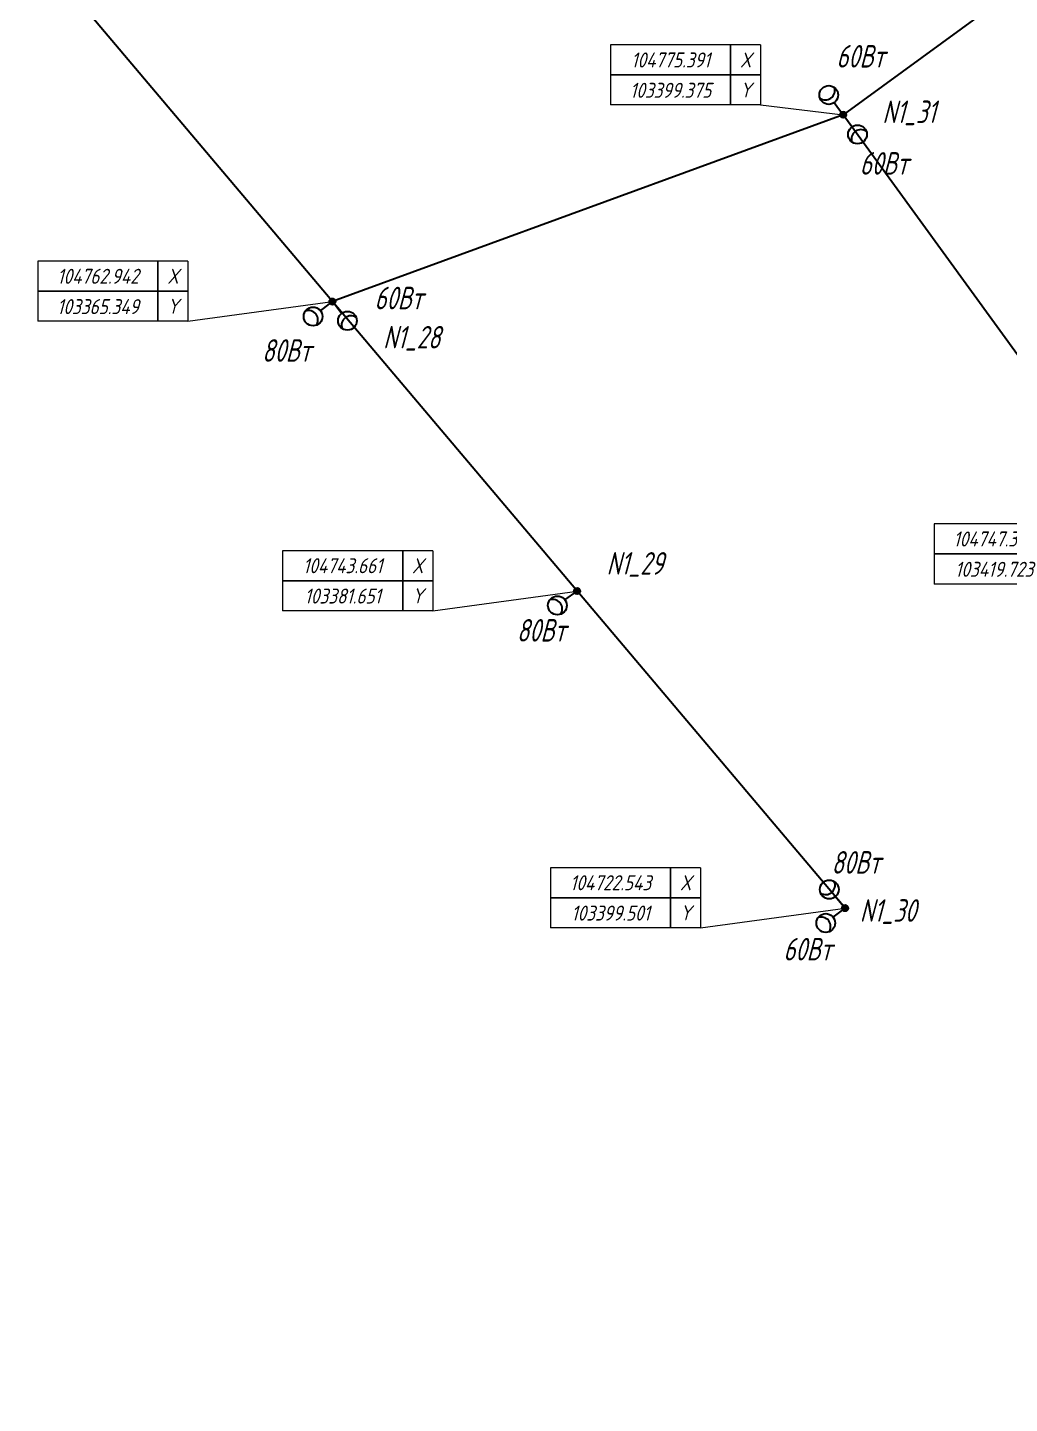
# Model space of a CAD drawing. Header units: millimetres. Extents: x -5263 to 103757798, y 0 to 105184226.
# Drawn here: x 103345039 to 103410457, y 104689544 to 104781197 of the extents above; entities that cross this region are included whole.
import ezdxf
from ezdxf import colors
from ezdxf.entities.mleader import LeaderData, LeaderLine
from ezdxf.enums import TextEntityAlignment as Align
from ezdxf.math import Vec2, Vec3

# ---------------------------------------------------------------- set-up
doc = ezdxf.new("R2010")
doc.units = ezdxf.units.MM
doc.set_wipeout_variables(frame=1)
for name, color, linetype, lineweight in [('ЭО_Пл_Опора', 10, 'Continuous', 35), ('ЭО_Пл_Опора_Светильники', 10, 'Continuous', 35), ('ЭО_Пл_Распред_Сеть', 10, 'Continuous', 35), ('ЭО_Пл_Светильники', 10, 'Continuous', 25), ('ЭО_Пл_Светильники_Текст', 10, 'Continuous', 20), ('ЭО_Пл_Сеть_Освещения_Текст', 10, 'Continuous', 20), ('ЭС_Координата', 7, 'Continuous', 25)]:
    doc.layers.add(name, color=color, linetype=linetype, lineweight=lineweight)
doc.layers.get('0').off()
doc.styles.add('ПБГС', font='simplex.shx', dxfattribs={"width": 0.8, "oblique": 15})

# ---------------------------------------------------------------- blocks, each defined once
blk = doc.blocks.new('_None')
blk = doc.blocks.new('промежуточная')
h = blk.add_hatch(color=255)
edge = h.paths.add_edge_path()
edge.add_arc((0, 0), 0.833, 0, 360)
at = {"lineweight": 30}
blk.add_circle((0, 0), 0.833, dxfattribs=at)
blk = doc.blocks.new('*U29')
at = {"layer": 'ЭО_Пл_Светильники'}
blk.add_line((0, 2), (0, 0), dxfattribs=at)
at = {"layer": 'ЭО_Пл_Светильники', "linetype": 'ByBlock', "xscale": 250, "yscale": 250, "zscale": 250}
blk.add_blockref('промежуточная', (0, 0), dxfattribs=at)
at = {"style": 'ПБГС', "oblique": 15, "width": 0.7, "flags": 1}
blk.add_attdef('NAME', (0, -6), '', height=3.5, dxfattribs=at)
at = {"layer": 'ЭО_Пл_Светильники_Текст', "style": 'ПБГС', "oblique": 15, "width": 0.7}
blk.add_attdef('N_PYLON', (2613, -558), '', height=1500, dxfattribs=at)
at = {"layer": 'ЭО_Пл_Светильники_Текст', "style": 'ПБГС', "oblique": 15, "width": 0.7, "flags": 1}
for tag, p in [('TYPE', (0, 0)), ('MANUFACTURER', (0, -12)), ('SPECIFICATION_SECTION', (0, -18)), ('POWER', (0, -24)), ('GROUP', (0, -30))]:
    blk.add_attdef(tag, p, '', height=3.5, dxfattribs=at)
blk = doc.blocks.new('*U28')
at = {"layer": 'ЭО_Пл_Светильники'}
blk.add_line((0, 2), (0, 0), dxfattribs=at)
at = {"layer": 'ЭО_Пл_Светильники', "linetype": 'ByBlock', "xscale": 250, "yscale": 250, "zscale": 250, "rotation": 327.8617018840168}
blk.add_blockref('промежуточная', (0, 0), dxfattribs=at)
at = {"style": 'ПБГС', "oblique": 15, "width": 0.7, "flags": 1}
blk.add_attdef('NAME', (0, -6), '', height=3.5, dxfattribs=at)
at = {"layer": 'ЭО_Пл_Светильники_Текст', "style": 'ПБГС', "oblique": 15, "width": 0.7, "flags": 1}
for tag, p in [('TYPE', (0, 0)), ('MANUFACTURER', (0, -12)), ('SPECIFICATION_SECTION', (0, -18)), ('POWER', (0, -24)), ('GROUP', (0, -30))]:
    blk.add_attdef(tag, p, '', height=3.5, dxfattribs=at)
at = {"layer": 'ЭО_Пл_Светильники_Текст', "style": 'ПБГС', "oblique": 15, "width": 0.7}
blk.add_attdef('N_PYLON', (3382, -3125), '', height=1500, dxfattribs=at)
blk = doc.blocks.new('*U88')
at = {"layer": 'ЭО_Пл_Светильники'}
blk.add_line((0, 2), (0, 0), dxfattribs=at)
at = {"layer": 'ЭО_Пл_Светильники', "linetype": 'ByBlock', "xscale": 250, "yscale": 250, "zscale": 250}
blk.add_blockref('промежуточная', (0, 0), dxfattribs=at)
at = {"style": 'ПБГС', "oblique": 15, "width": 0.7, "flags": 1}
blk.add_attdef('NAME', (0, -6), '', height=3.5, dxfattribs=at)
at = {"layer": 'ЭО_Пл_Светильники_Текст', "style": 'ПБГС', "oblique": 15, "width": 0.7, "flags": 1}
for tag, p in [('TYPE', (0, 0)), ('MANUFACTURER', (0, -12)), ('SPECIFICATION_SECTION', (0, -18)), ('POWER', (0, -24)), ('GROUP', (0, -30))]:
    blk.add_attdef(tag, p, '', height=3.5, dxfattribs=at)
at = {"layer": 'ЭО_Пл_Светильники_Текст', "style": 'ПБГС', "oblique": 15, "width": 0.7}
blk.add_attdef('N_PYLON', (981, -908), '', height=1500, dxfattribs=at)
blk = doc.blocks.new('*U27')
at = {"layer": 'ЭО_Пл_Светильники'}
blk.add_line((0, 2), (0, 0), dxfattribs=at)
at = {"layer": 'ЭО_Пл_Светильники', "linetype": 'ByBlock', "xscale": 250, "yscale": 250, "zscale": 250}
blk.add_blockref('промежуточная', (0, 0), dxfattribs=at)
at = {"style": 'ПБГС', "oblique": 15, "width": 0.7, "flags": 1}
blk.add_attdef('NAME', (0, -6), '', height=3.5, dxfattribs=at)
at = {"layer": 'ЭО_Пл_Светильники_Текст', "style": 'ПБГС', "oblique": 15, "width": 0.7}
blk.add_attdef('N_PYLON', (1964, 1095), '', height=1500, dxfattribs=at)
at = {"layer": 'ЭО_Пл_Светильники_Текст', "style": 'ПБГС', "oblique": 15, "width": 0.7, "flags": 1}
for tag, p in [('TYPE', (0, 0)), ('MANUFACTURER', (0, -12)), ('SPECIFICATION_SECTION', (0, -18)), ('POWER', (0, -24)), ('GROUP', (0, -30))]:
    blk.add_attdef(tag, p, '', height=3.5, dxfattribs=at)
blk = doc.blocks.new('*U211')
at = {"layer": 'ЭО_Пл_Опора_Светильники'}
h = blk.add_hatch(color=256, dxfattribs=at)
h.dxf.hatch_style = 1
h.paths.add_polyline_path([(-161, -117, 1), (161, 117, 1)])
blk.add_line((589, -808), (0, 0), dxfattribs=at)
for centre, radius in [((0, 0), 199), ((957, -1313), 625)]:
    blk.add_circle(centre, radius, dxfattribs=at)
blk.add_arc((1178, -1616), 625, 53.54546, 198.63025, dxfattribs=at)
at = {"style": 'ПБГС', "oblique": 15, "width": 0.7, "flags": 1}
for tag, p, height in [('TYPE', (-1704, -2539), 525000), ('NAME', (0, -3506), 875), ('MANUFACTURER', (0, -5006), 875), ('SPECIFICATION_SECTION', (0, -6506), 875), ('GROUP', (0, -9506), 875)]:
    blk.add_attdef(tag, p, '', height=height, dxfattribs=at)
at = {"layer": 'ЭО_Пл_Светильники_Текст', "style": 'ПБГС', "oblique": 15, "width": 0.7}
blk.add_attdef('POWER', (1103, -3993), '', height=1500, dxfattribs=at)
blk = doc.blocks.new('*U435')
at = {"layer": 'ЭО_Пл_Опора_Светильники'}
h = blk.add_hatch(color=256, dxfattribs=at)
h.dxf.hatch_style = 1
h.paths.add_polyline_path([(161, 117, 1), (-161, -117, 1)])
blk.add_line((-590, 807), (0, 0), dxfattribs=at)
for centre, radius in [((-959, 1312), 625), ((0, 0), 199)]:
    blk.add_circle(centre, radius, dxfattribs=at)
blk.add_arc((-1181, 1614), 625, 233.63971, 18.7245, dxfattribs=at)
at = {"style": 'ПБГС', "oblique": 15, "width": 0.7, "flags": 1}
for tag, p, height in [('TYPE', (-1704, -2539), 525000), ('NAME', (0, -3506), 875), ('MANUFACTURER', (0, -5006), 875), ('SPECIFICATION_SECTION', (0, -6506), 875), ('GROUP', (0, -9506), 875)]:
    blk.add_attdef(tag, p, '', height=height, dxfattribs=at)
at = {"layer": 'ЭО_Пл_Светильники_Текст', "style": 'ПБГС', "oblique": 15, "width": 0.7}
blk.add_attdef('POWER', (-456, 3141), '', height=1500, dxfattribs=at)
blk = doc.blocks.new('*U230')
at = {"layer": 'ЭО_Пл_Опора_Светильники'}
h = blk.add_hatch(color=256, dxfattribs=at)
h.dxf.hatch_style = 1
h.paths.add_polyline_path([(-156, -123, 1), (156, 123, 1)])
blk.add_line((618, -786), (0, 0), dxfattribs=at)
for centre, radius in [((0, 0), 199), ((1005, -1277), 625)]:
    blk.add_circle(centre, radius, dxfattribs=at)
blk.add_arc((1237, -1572), 625, 55.66212, 200.74692, dxfattribs=at)
at = {"style": 'ПБГС', "oblique": 15, "width": 0.7, "flags": 1}
for tag, p, height in [('TYPE', (-1704, -2539), 525000), ('NAME', (0, -3506), 875), ('MANUFACTURER', (0, -5006), 875), ('SPECIFICATION_SECTION', (0, -6506), 875), ('GROUP', (0, -9506), 875)]:
    blk.add_attdef(tag, p, '', height=height, dxfattribs=at)
at = {"layer": 'ЭО_Пл_Светильники_Текст', "style": 'ПБГС', "oblique": 15, "width": 0.7}
blk.add_attdef('POWER', (2803, -514), '', height=1500, dxfattribs=at)
blk = doc.blocks.new('*U229')
at = {"layer": 'ЭО_Пл_Опора_Светильники'}
h = blk.add_hatch(color=256, dxfattribs=at)
h.dxf.hatch_style = 1
h.paths.add_polyline_path([(-122, 157, 1), (122, -157, 1)])
blk.add_line((-792, -611), (0, 0), dxfattribs=at)
for centre, radius in [((0, 0), 199), ((-1286, -993), 625)]:
    blk.add_circle(centre, radius, dxfattribs=at)
blk.add_arc((-1583, -1222), 625, 325.12879, 110.21358, dxfattribs=at)
at = {"style": 'ПБГС', "oblique": 15, "width": 0.7, "flags": 1}
for tag, p, height in [('TYPE', (-1704, -2539), 525000), ('NAME', (0, -3506), 875), ('MANUFACTURER', (0, -5006), 875), ('SPECIFICATION_SECTION', (0, -6506), 875), ('GROUP', (0, -9506), 875)]:
    blk.add_attdef(tag, p, '', height=height, dxfattribs=at)
at = {"layer": 'ЭО_Пл_Светильники_Текст', "style": 'ПБГС', "oblique": 15, "width": 0.7}
blk.add_attdef('POWER', (-4685, -4008), '', height=1500, dxfattribs=at)
blk = doc.blocks.new('*U236')
at = {"layer": 'ЭО_Пл_Опора_Светильники'}
h = blk.add_hatch(color=256, dxfattribs=at)
h.dxf.hatch_style = 1
h.paths.add_polyline_path([(152, 128, 1), (-152, -128, 1)])
blk.add_line((-646, 764), (0, 0), dxfattribs=at)
for centre, radius in [((-1049, 1241), 625), ((0, 0), 199)]:
    blk.add_circle(centre, radius, dxfattribs=at)
blk.add_arc((-1291, 1527), 625, 237.66651, 22.75131, dxfattribs=at)
at = {"style": 'ПБГС', "oblique": 15, "width": 0.7, "flags": 1}
for tag, p, height in [('TYPE', (-1704, -2539), 525000), ('NAME', (0, -3506), 875), ('MANUFACTURER', (0, -5006), 875), ('SPECIFICATION_SECTION', (0, -6506), 875), ('GROUP', (0, -9506), 875)]:
    blk.add_attdef(tag, p, '', height=height, dxfattribs=at)
at = {"layer": 'ЭО_Пл_Светильники_Текст', "style": 'ПБГС', "oblique": 15, "width": 0.7}
blk.add_attdef('POWER', (-906, 2297), '', height=1500, dxfattribs=at)
blk = doc.blocks.new('*U237')
at = {"layer": 'ЭО_Пл_Опора_Светильники'}
h = blk.add_hatch(color=256, dxfattribs=at)
h.dxf.hatch_style = 1
h.paths.add_polyline_path([(-122, 157, 1), (122, -157, 1)])
blk.add_line((-792, -611), (0, 0), dxfattribs=at)
for centre, radius in [((0, 0), 199), ((-1286, -993), 625)]:
    blk.add_circle(centre, radius, dxfattribs=at)
blk.add_arc((-1583, -1222), 625, 325.12879, 110.21358, dxfattribs=at)
at = {"style": 'ПБГС', "oblique": 15, "width": 0.7, "flags": 1}
for tag, p, height in [('TYPE', (-1704, -2539), 525000), ('NAME', (0, -3506), 875), ('MANUFACTURER', (0, -5006), 875), ('SPECIFICATION_SECTION', (0, -6506), 875), ('GROUP', (0, -9506), 875)]:
    blk.add_attdef(tag, p, '', height=height, dxfattribs=at)
at = {"layer": 'ЭО_Пл_Светильники_Текст', "style": 'ПБГС', "oblique": 15, "width": 0.7}
blk.add_attdef('POWER', (-4112, -3486), '', height=1500, dxfattribs=at)
blk = doc.blocks.new('*U239')
at = {"layer": 'ЭО_Пл_Опора_Светильники'}
h = blk.add_hatch(color=256, dxfattribs=at)
h.dxf.hatch_style = 1
h.paths.add_polyline_path([(-117, 161, 1), (117, -161, 1)])
blk.add_line((-807, -590), (0, 0), dxfattribs=at)
for centre, radius in [((0, 0), 199), ((-1312, -959), 625)]:
    blk.add_circle(centre, radius, dxfattribs=at)
blk.add_arc((-1614, -1181), 625, 323.64541, 108.7302, dxfattribs=at)
at = {"style": 'ПБГС', "oblique": 15, "width": 0.7, "flags": 1}
for tag, p, height in [('TYPE', (-1704, -2539), 525000), ('NAME', (0, -3506), 875), ('MANUFACTURER', (0, -5006), 875), ('SPECIFICATION_SECTION', (0, -6506), 875), ('GROUP', (0, -9506), 875)]:
    blk.add_attdef(tag, p, '', height=height, dxfattribs=at)
at = {"layer": 'ЭО_Пл_Светильники_Текст', "style": 'ПБГС', "oblique": 15, "width": 0.7}
blk.add_attdef('POWER', (-4019, -3366), '', height=1500, dxfattribs=at)
blk = doc.blocks.new('*U497')
blk.add_wipeout([(-19.24, -2.63), (-19.24, 5.37), (-39.24, 5.37), (-39.24, -2.63)])
at = {"lineweight": 0}
blk.add_line((-19.24, -2.63), (0, 0), dxfattribs=at)
at = {"color": 0, "lineweight": 0, "transparency": 16777216}
for points in [[(-39.24, 5.37), (-39.24, -2.63), (-39.24, -2.63), (-39.24, -2.63)], [(-19.24, 5.37), (-39.24, 5.37)], [(-19.24, 5.37), (-19.24, -2.63), (-19.24, -2.63), (-19.24, -2.63)], [(-19.24, -2.63), (-39.24, -2.63)]]:
    blk.add_lwpolyline(points, dxfattribs=at)
at = {"transparency": 16777216}
for points in [[(-23.24, 5.37), (-23.24, -2.63)], [(-19.24, 1.37), (-39.24, 1.37)]]:
    blk.add_lwpolyline(points, dxfattribs=at)
at = {"color": 7, "transparency": 16777216, "char_height": 2, "width": 4, "attachment_point": 5, "style": 'ПБГС'}
for s, insert in [('X', (-21.24, 3.37)), ('Y', (-21.24, -0.63))]:
    blk.add_mtext(s, dxfattribs=dict(at, insert=insert))
at = {"color": 250, "transparency": 16777216, "style": 'ПБГС', "oblique": 15, "width": 0.8, "flags": 8}
for tag, p in [('КООРДИНАТАY', (-31.24, 3.37)), ('КООРДИНАТАX', (-31.24, -0.67))]:
    blk.add_attdef(tag, text='', height=2, dxfattribs=at).set_placement(p, align=Align.MIDDLE_CENTER)
blk = doc.blocks.new('*U511')
blk.add_wipeout([(-8.57, -6.5), (-8.57, 1.5), (-28.57, 1.5), (-28.57, -6.5)])
at = {"lineweight": 0}
blk.add_line((-8.57, -6.5), (0, 0), dxfattribs=at)
at = {"color": 0, "lineweight": 0, "transparency": 16777216}
for points in [[(-28.57, 1.5), (-28.57, -6.5), (-28.57, -6.5), (-28.57, -6.5)], [(-8.57, 1.5), (-28.57, 1.5)], [(-8.57, 1.5), (-8.57, -6.5), (-8.57, -6.5), (-8.57, -6.5)], [(-8.57, -6.5), (-28.57, -6.5)]]:
    blk.add_lwpolyline(points, dxfattribs=at)
at = {"transparency": 16777216}
for points in [[(-12.57, 1.5), (-12.57, -6.5)], [(-8.57, -2.5), (-28.57, -2.5)]]:
    blk.add_lwpolyline(points, dxfattribs=at)
at = {"color": 7, "transparency": 16777216, "char_height": 2, "width": 4, "attachment_point": 5, "style": 'ПБГС'}
for s, insert in [('X', (-10.57, -0.5)), ('Y', (-10.57, -4.5))]:
    blk.add_mtext(s, dxfattribs=dict(at, insert=insert))
at = {"color": 250, "transparency": 16777216, "style": 'ПБГС', "oblique": 15, "width": 0.8, "flags": 8}
for tag, p in [('КООРДИНАТАY', (-20.57, -0.5)), ('КООРДИНАТАX', (-20.57, -4.54))]:
    blk.add_attdef(tag, text='', height=2, dxfattribs=at).set_placement(p, align=Align.MIDDLE_CENTER)
blk = doc.blocks.new('*U512')
blk.add_wipeout([(-10.99, 1.29), (-10.99, 9.29), (-30.99, 9.29), (-30.99, 1.29)])
at = {"lineweight": 0}
blk.add_line((-10.99, 1.29), (0, 0), dxfattribs=at)
at = {"color": 0, "lineweight": 0, "transparency": 16777216}
for points in [[(-30.99, 9.29), (-30.99, 1.29), (-30.99, 1.29), (-30.99, 1.29)], [(-10.99, 9.29), (-30.99, 9.29)], [(-10.99, 9.29), (-10.99, 1.29), (-10.99, 1.29), (-10.99, 1.29)], [(-10.99, 1.29), (-30.99, 1.29)]]:
    blk.add_lwpolyline(points, dxfattribs=at)
at = {"transparency": 16777216}
for points in [[(-14.99, 9.29), (-14.99, 1.29)], [(-10.99, 5.29), (-30.99, 5.29)]]:
    blk.add_lwpolyline(points, dxfattribs=at)
at = {"color": 7, "transparency": 16777216, "char_height": 2, "width": 4, "attachment_point": 5, "style": 'ПБГС'}
for s, insert in [('X', (-12.99, 7.29)), ('Y', (-12.99, 3.29))]:
    blk.add_mtext(s, dxfattribs=dict(at, insert=insert))
at = {"color": 250, "transparency": 16777216, "style": 'ПБГС', "oblique": 15, "width": 0.8, "flags": 8}
for tag, p in [('КООРДИНАТАY', (-22.99, 7.29)), ('КООРДИНАТАX', (-22.99, 3.25))]:
    blk.add_attdef(tag, text='', height=2, dxfattribs=at).set_placement(p, align=Align.MIDDLE_CENTER)

msp = doc.modelspace()

# ---------------------------------------------------------------- linework, layer by layer
at = {"layer": 'ЭО_Пл_Распред_Сеть'}
for points in [[(103399501, 104722540), (103280682, 104863098)], [(103426888, 104795442), (103399375, 104775392)], [(103399375, 104775391), (103365347, 104762941)], [(103419721, 104747376), (103399375, 104775392)]]:
    msp.add_lwpolyline(points, dxfattribs=at)

# ---------------------------------------------------------------- block references
at = {"layer": 'ЭО_Пл_Опора'}
for name, p, values in [('*U29', (103399375, 104775391), {'N_PYLON': 'N1_31'}), ('*U28', (103365347, 104762944), {'N_PYLON': 'N1_28'}), ('*U27', (103381649, 104743659), {'N_PYLON': 'N1_29'}), ('*U88', (103399501, 104722540), {'N_PYLON': 'N1_30'})]:
    msp.add_blockref(name, p, dxfattribs=at).add_auto_attribs(values)
at = {"layer": 'ЭО_Пл_Светильники'}
for name, p, values in [('*U435', (103399375, 104775391), {'POWER': '60Вт'}), ('*U211', (103399375, 104775391), {'POWER': '60Вт'}), ('*U230', (103365347, 104762943), {'POWER': '60Вт'}), ('*U229', (103365347, 104762943), {'POWER': '80Вт'}), ('*U239', (103381649, 104743661), {'POWER': '80Вт'}), ('*U236', (103399501, 104722540), {'POWER': '80Вт'}), ('*U237', (103399501, 104722540), {'POWER': '60Вт'})]:
    msp.add_blockref(name, p, dxfattribs=at).add_auto_attribs(values)

# ---------------------------------------------------------------- leaders
at = {"layer": 'ЭО_Пл_Сеть_Освещения_Текст'}
ml = msp.add_multileader_mtext('Standard', dxfattribs=at)
ml.set_content('Условные обозначения:', color=256, style='ПБГС')
ml.set_leader_properties(color=256, linetype='ByLayer', lineweight=-1)
ml.set_arrow_properties(name='NONE')
ml.build(insert=Vec2(0, 0))
ml.multileader.update_dxf_attribs({"text_left_attachment_type": 6, "text_right_attachment_type": 6, "dogleg_length": 0.5, "arrow_head_size": 2000, "scale": 500})
ctx = ml.context
ctx.base_point, ctx.scale, ctx.char_height, ctx.arrow_head_size, ctx.landing_gap_size, ctx.plane_origin = Vec3(103721923, 105117157), 500, 1250, 2000, 1000, Vec3(103717280, 105121639)
ctx.left_attachment, ctx.right_attachment = 6, 6
notes = []
notes.append((ctx, [(0, (0, 0, 0), (0, 0), (1, 0), 1, [])]))
ctx.mtext.insert, ctx.mtext.rotation, ctx.mtext.flow_direction = Vec3(103722923, 105118657), 6.283185, 5
ml = msp.add_multileader_mtext('Standard', dxfattribs=at)
ml.set_content('Проектируемая опора н.о. ОГККВ-7,5/ОГКС-7,5', color=256, style='ПБГС')
ml.set_leader_properties(color=256, linetype='ByLayer', lineweight=-1)
ml.set_arrow_properties(name='NONE')
ml.build(insert=Vec2(0, 0))
ml.multileader.update_dxf_attribs({"text_left_attachment_type": 6, "text_right_attachment_type": 6, "dogleg_length": 0.5, "arrow_head_size": 2000, "scale": 500})
ctx = ml.context
ctx.base_point, ctx.scale, ctx.char_height, ctx.arrow_head_size, ctx.landing_gap_size, ctx.plane_origin = Vec3(103725173, 105113213), 500, 1250, 2000, 1000, Vec3(103726179, 105116515)
ctx.left_attachment, ctx.right_attachment = 6, 6
notes.append((ctx, [(0, (0, 0, 0), (0, 0), (1, 0), 1, [])]))
ctx.mtext.insert, ctx.mtext.flow_direction = Vec3(103726173, 105114879), 5
ml = msp.add_multileader_mtext('Standard', dxfattribs=at)
ml.set_content('Проектируемая опора н.о. ОГК-4', color=256, style='ПБГС')
ml.set_leader_properties(color=256, linetype='ByLayer', lineweight=-1)
ml.set_arrow_properties(name='NONE')
ml.build(insert=Vec2(0, 0))
ml.multileader.update_dxf_attribs({"text_left_attachment_type": 6, "text_right_attachment_type": 6, "dogleg_length": 0.5, "arrow_head_size": 2000, "scale": 500})
ctx = ml.context
ctx.base_point, ctx.scale, ctx.char_height, ctx.arrow_head_size, ctx.landing_gap_size, ctx.plane_origin = Vec3(103725088, 105109558), 500, 1250, 2000, 1000, Vec3(103726094, 105112860)
ctx.left_attachment, ctx.right_attachment = 6, 6
notes.append((ctx, [(0, (0, 0, 0), (0, 0), (1, 0), 1, [])]))
ctx.mtext.insert, ctx.mtext.flow_direction = Vec3(103726088, 105111224), 5
ml = msp.add_multileader_mtext('Standard', dxfattribs=at)
ml.set_content('Проектируемый cветильник GALAD Волна LED Мини   ', color=256, style='ПБГС')
ml.set_leader_properties(color=256, linetype='ByLayer', lineweight=-1)
ml.set_arrow_properties(name='NONE')
ml.build(insert=Vec2(0, 0))
ml.multileader.update_dxf_attribs({"text_left_attachment_type": 6, "text_right_attachment_type": 6, "dogleg_length": 0.5, "arrow_head_size": 2000, "scale": 500})
ctx = ml.context
ctx.base_point, ctx.scale, ctx.char_height, ctx.arrow_head_size, ctx.landing_gap_size, ctx.plane_origin = Vec3(103721068, 105105564), 500, 1250, 2000, 1000, Vec3(103717217, 105108867)
ctx.left_attachment, ctx.right_attachment = 6, 6
notes.append((ctx, [(0, (0, 0, 0), (0, 0), (1, 0), 1, [])]))
ctx.mtext.insert, ctx.mtext.rotation, ctx.mtext.flow_direction = Vec3(103722068, 105107231), 6.283185, 5
ml = msp.add_multileader_mtext('Standard', dxfattribs=at)
ml.set_content('Проектируемый пункт питания/пункт учета', color=256, style='ПБГС')
ml.set_leader_properties(color=256, linetype='ByLayer', lineweight=-1)
ml.set_arrow_properties(name='NONE')
ml.build(insert=Vec2(0, 0))
ml.multileader.update_dxf_attribs({"text_left_attachment_type": 6, "text_right_attachment_type": 6, "dogleg_length": 0.5, "arrow_head_size": 2000, "scale": 500})
ctx = ml.context
ctx.base_point, ctx.scale, ctx.char_height, ctx.arrow_head_size, ctx.landing_gap_size, ctx.plane_origin = Vec3(103721068, 105102643), 500, 1250, 2000, 1000, Vec3(103717217, 105105945)
ctx.left_attachment, ctx.right_attachment = 6, 6
notes.append((ctx, [(0, (0, 0, 0), (0, 0), (1, 0), 1, [])]))
ctx.mtext.insert, ctx.mtext.rotation, ctx.mtext.flow_direction = Vec3(103722068, 105104309), 6.283185, 5
ml = msp.add_multileader_mtext('Standard', dxfattribs=at)
ml.set_content('Кабель в земле', color=256, style='ПБГС')
ml.set_leader_properties(color=256, linetype='ByLayer', lineweight=-1)
ml.set_arrow_properties(name='NONE')
ml.build(insert=Vec2(0, 0))
ml.multileader.update_dxf_attribs({"text_left_attachment_type": 6, "text_right_attachment_type": 6, "dogleg_length": 0.5, "arrow_head_size": 2000, "scale": 500})
ctx = ml.context
ctx.base_point, ctx.scale, ctx.char_height, ctx.arrow_head_size, ctx.landing_gap_size, ctx.plane_origin = Vec3(103721068, 105099665), 500, 1250, 2000, 1000, Vec3(103717217, 105102801)
ctx.left_attachment, ctx.right_attachment = 6, 6
notes.append((ctx, [(0, (0, 0, 0), (0, 0), (1, 0), 1, [])]))
ctx.mtext.insert, ctx.mtext.rotation, ctx.mtext.flow_direction = Vec3(103722068, 105101165), 6.283185, 5
ml = msp.add_multileader_mtext('Standard', dxfattribs=at)
ml.set_content('Кабель по воздуху', color=256, style='ПБГС')
ml.set_leader_properties(color=256, linetype='ByLayer', lineweight=-1)
ml.set_arrow_properties(name='NONE')
ml.build(insert=Vec2(0, 0))
ml.multileader.update_dxf_attribs({"text_left_attachment_type": 6, "text_right_attachment_type": 6, "dogleg_length": 0.5, "arrow_head_size": 2000, "scale": 500})
ctx = ml.context
ctx.base_point, ctx.scale, ctx.char_height, ctx.arrow_head_size, ctx.landing_gap_size, ctx.plane_origin = Vec3(103721142, 105096376), 500, 1250, 2000, 1000, Vec3(103717290, 105099679)
ctx.left_attachment, ctx.right_attachment = 6, 6
notes.append((ctx, [(0, (0, 0, 0), (0, 0), (1, 0), 1, [])]))
ctx.mtext.insert, ctx.mtext.rotation, ctx.mtext.flow_direction = Vec3(103722142, 105098043), 6.283185, 5
for ctx, leaders in notes:
    for number, flags, end, landing, length, lines in leaders:
        leader = LeaderData()
        leader.index, (leader.has_last_leader_line, leader.has_dogleg_vector, leader.attachment_direction) = number, flags
        leader.last_leader_point, leader.dogleg_vector, leader.dogleg_length = Vec3(end), Vec3(landing), length
        for number, points, colour, breaks in lines:
            line = LeaderLine()
            line.index, line.vertices, line.color, line.breaks = number, Vec3.list(points), colors.encode_raw_color(colour), breaks
            leader.lines.append(line)
        ctx.leaders.append(leader)

# ---------------------------------------------------------------- next in the draw order: block references
at = {"layer": 'ЭС_Координата', "lineweight": 70, "xscale": 500, "yscale": 500, "zscale": 500}
for name, p, values in [('*U512', (103399375, 104775391), {'КООРДИНАТАX': '103399.375', 'КООРДИНАТАY': '104775.391'}), ('*U497', (103365349, 104762942), {'КООРДИНАТАX': '103365.349', 'КООРДИНАТАY': '104762.942'}), ('*U511', (103419723, 104747379), {'КООРДИНАТАX': '103419.723', 'КООРДИНАТАY': '104747.379'}), ('*U497', (103381651, 104743661), {'КООРДИНАТАX': '103381.651', 'КООРДИНАТАY': '104743.661'}), ('*U497', (103399501, 104722543), {'КООРДИНАТАX': '103399.501', 'КООРДИНАТАY': '104722.543'})]:
    msp.add_blockref(name, p, dxfattribs=at).add_auto_attribs(values)

doc.saveas('drawing.dxf')
